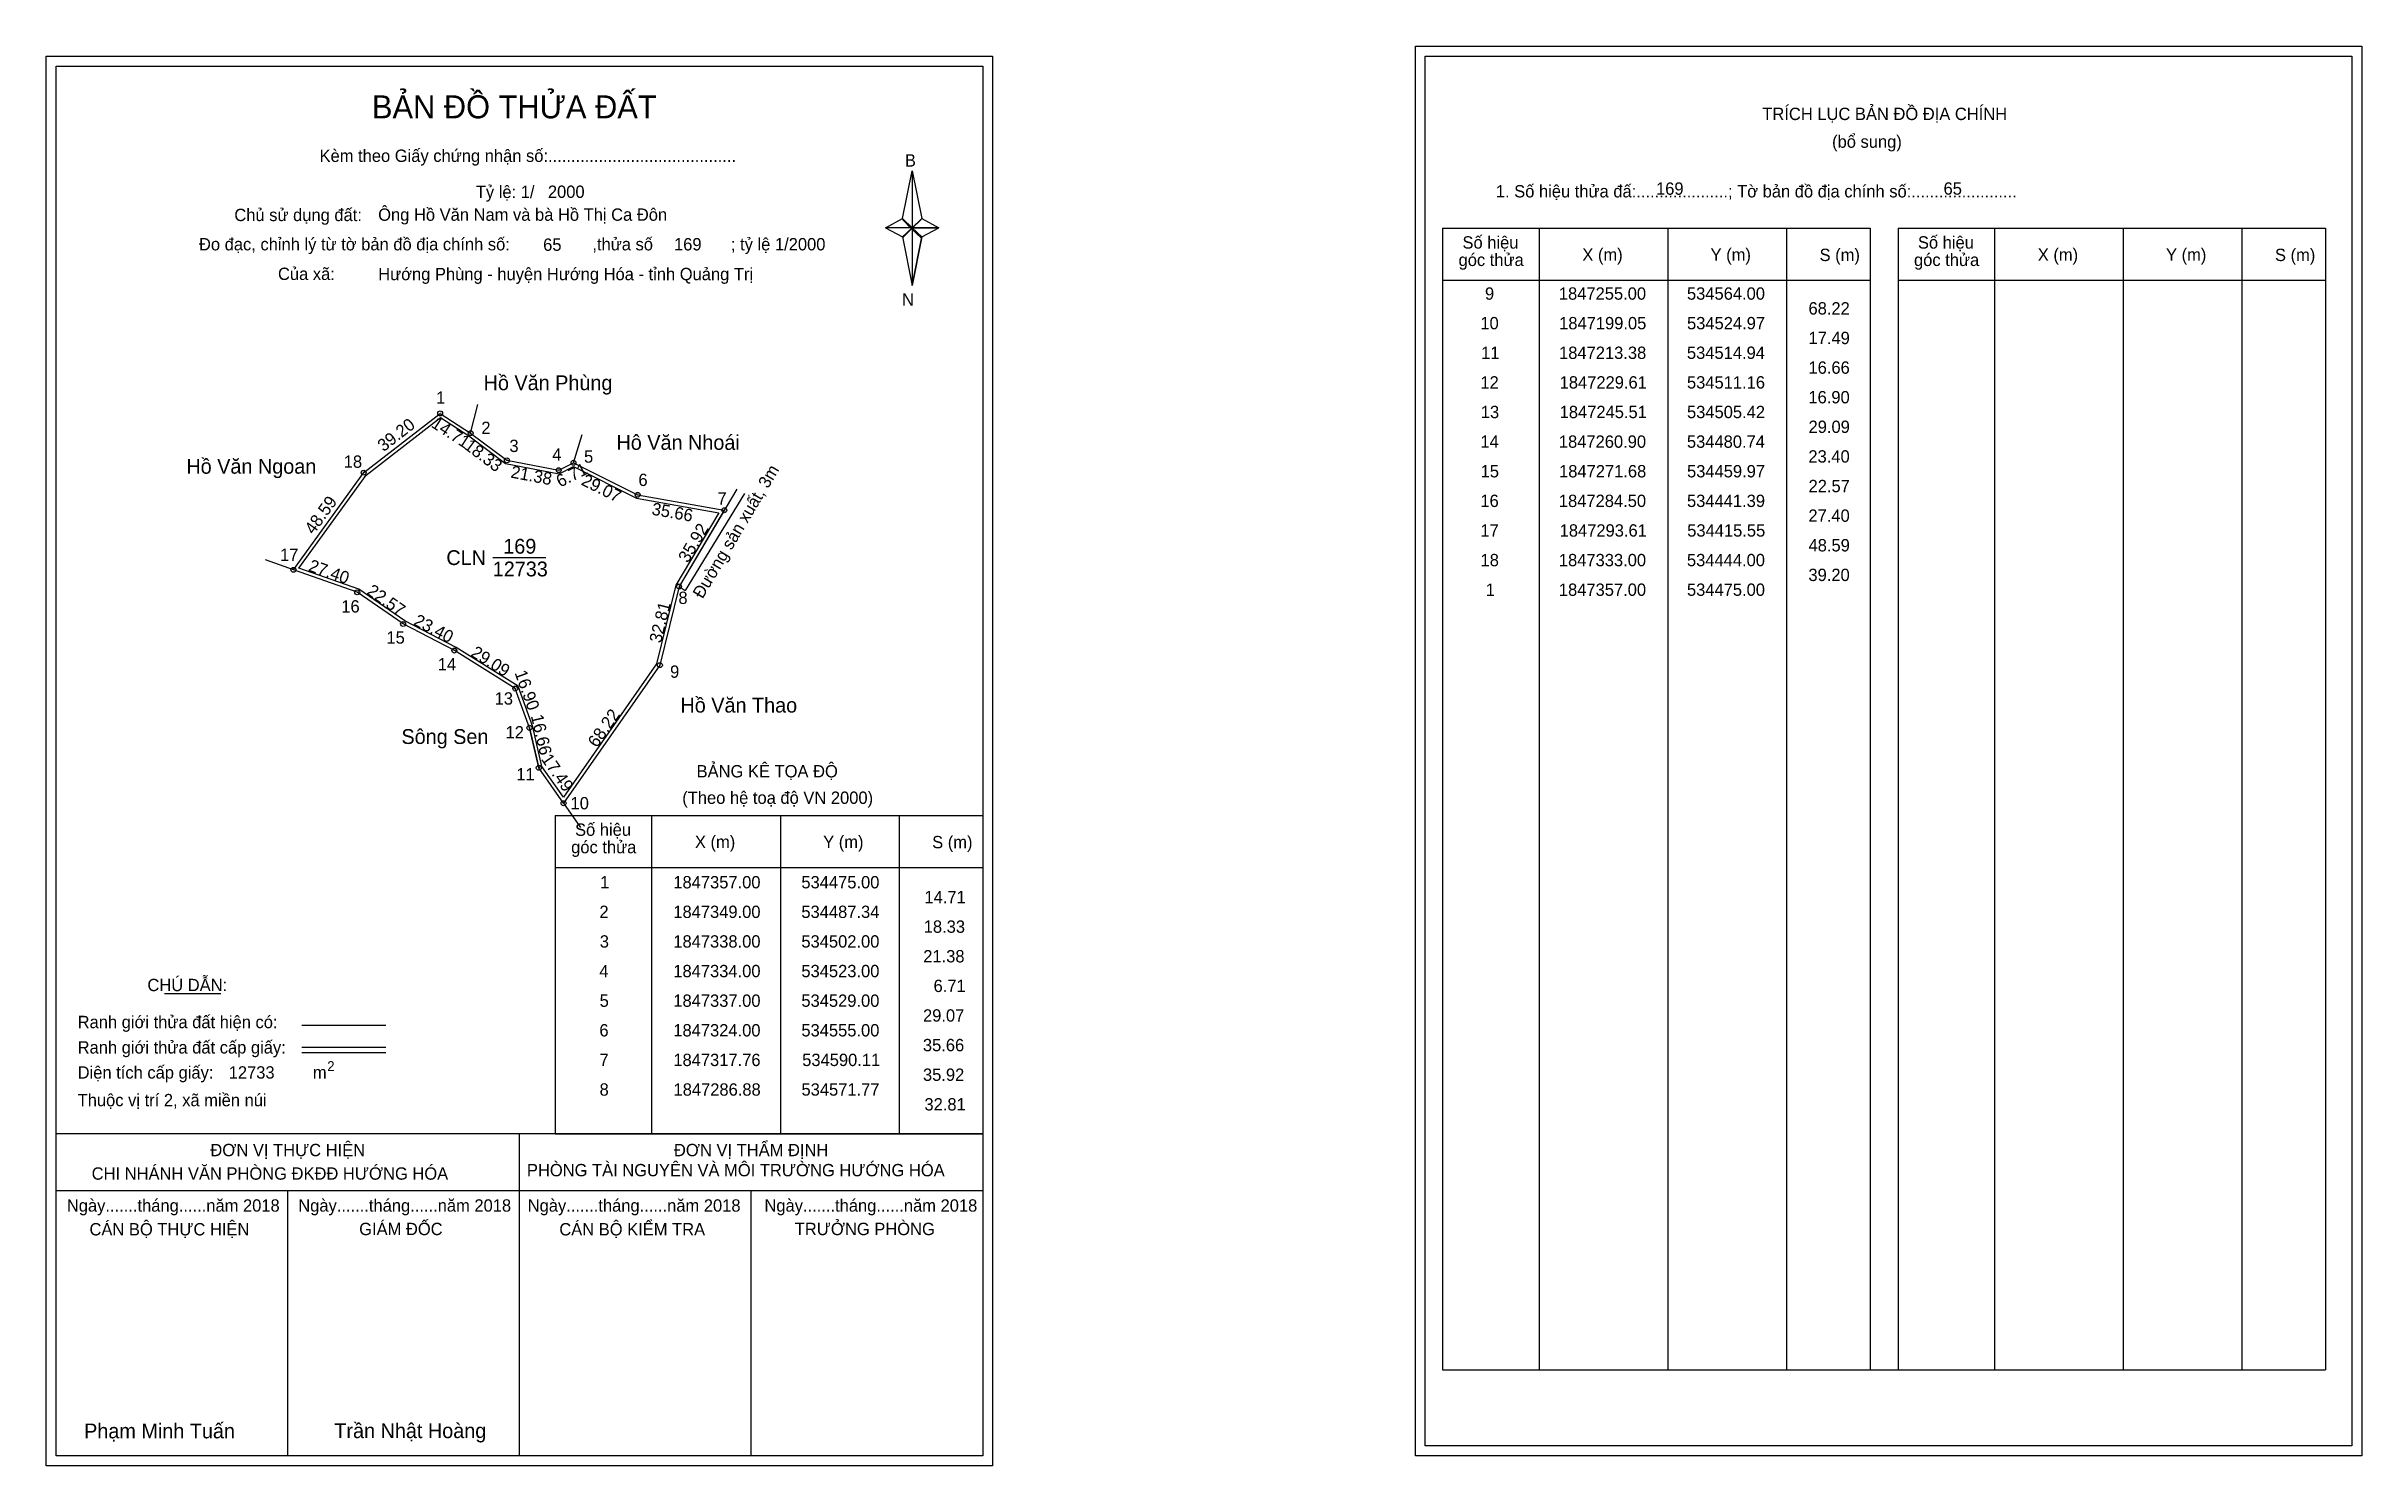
# Model space of a CAD drawing. Extents: x 534315 to 535253, y 1846931 to 1847506.
import ezdxf

# ---------------------------------------------------------------- set-up
doc = ezdxf.new("R2010")
doc.units = 0
for name, color, linetype in [('Level 1', 7, 'Continuous'), ('Level 10', 7, 'Continuous'), ('Level 11', 7, 'Continuous'), ('Level 13', 7, 'Continuous'), ('Level 27', 7, 'Continuous'), ('Level 3', 7, 'Continuous'), ('Level 4', 7, 'Continuous'), ('Level 49', 7, 'Continuous'), ('Level 53', 7, 'Continuous'), ('Level 55', 7, 'Continuous'), ('Level 6', 7, 'Continuous'), ('Level 60', 7, 'Continuous'), ('Level 63', 7, 'Continuous'), ('Level 9', 7, 'Continuous')]:
    doc.layers.add(name, color=color, linetype=linetype)

msp = doc.modelspace()

# ---------------------------------------------------------------- linework, layer by layer
at = {"layer": 'Level 1'}
for p, q in [((534874.07, 1847501.75), (534874.07, 1847501.75)), ((534319.42, 1847497.75), (534319.42, 1847497.75)), ((534662.27, 1847435.99), (534666.2, 1847455.27)), ((534666.2, 1847455.27), (534666.2, 1847432.22)), ((534666.2, 1847455.27), (534670.14, 1847435.99)), ((534655.38, 1847432.22), (534662.27, 1847435.99)), ((534662.27, 1847435.99), (534666.2, 1847432.22)), ((534665.91, 1847431.78), (534662.27, 1847435.55)), ((534669.84, 1847435.55), (534665.91, 1847431.78)), ((534665.91, 1847431.78), (534669.84, 1847435.55)), ((534670.14, 1847435.99), (534666.2, 1847432.22)), ((534666.2, 1847432.22), (534662.27, 1847428.54)), ((534665.91, 1847431.78), (534662.27, 1847428.1)), ((534662.27, 1847428.1), (534665.91, 1847431.78)), ((534662.27, 1847428.54), (534666.2, 1847408.82)), ((534669.84, 1847428.1), (534665.91, 1847431.78)), ((534666.2, 1847432.22), (534666.2, 1847408.82)), ((534666.2, 1847432.22), (534677.03, 1847432.22)), ((534666.2, 1847432.22), (534670.14, 1847428.54)), ((534670.14, 1847428.54), (534666.2, 1847408.82)), ((534670.14, 1847428.54), (534677.03, 1847432.22)), ((534881.14, 1847432.04), (535054.34, 1847432.04)), ((534920.32, 1846969.51), (534920.32, 1847432.04)), ((534972.46, 1846969.51), (534972.46, 1847432.04)), ((535020.41, 1847432.04), (535020.41, 1846969.51)), ((535054.34, 1847432.04), (535054.34, 1846969.51)), ((535065.65, 1847432.04), (535238.85, 1847432.04)), ((535104.83, 1846969.51), (535104.83, 1847432.04)), ((535156.97, 1846969.51), (535156.97, 1847432.04)), ((535204.92, 1847432.04), (535204.92, 1846969.51)), ((535238.85, 1847432.04), (535238.85, 1846969.51)), ((534881.14, 1847410.99), (535054.34, 1847410.99)), ((535065.65, 1847410.99), (535238.85, 1847410.99)), ((534521.61, 1847194.1), (534694.81, 1847194.1)), ((534560.79, 1847065.05), (534560.79, 1847194.1)), ((534612.94, 1847065.05), (534612.94, 1847194.1)), ((534660.88, 1847194.1), (534660.88, 1847065.05)), ((534521.61, 1847173.04), (534694.81, 1847173.04)), ((534363.26, 1847121.88), (534386.06, 1847121.88)), ((534418.99, 1847109.07), (534453.01, 1847109.07)), ((534418.99, 1847100.18), (534453.01, 1847100.18)), ((534418.99, 1847097.99), (534453.01, 1847097.99)), ((534533.08, 1847065.05), (534319.42, 1847065.05)), ((534694.81, 1847065.05), (534485.13, 1847065.05)), ((534507.12, 1846934.6), (534507.12, 1847065.05)), ((534521.61, 1847065.04), (534694.81, 1847065.04)), ((534694.82, 1847041.95), (534319.42, 1847041.95)), ((534413.27, 1846934.6), (534413.27, 1847041.95)), ((534600.97, 1846934.6), (534600.97, 1847041.95)), ((534881.14, 1846969.51), (535238.85, 1846969.51)), ((535249.47, 1846938.6), (535249.47, 1846938.6)), ((534694.81, 1846934.6), (534694.81, 1846934.6))]:
    msp.add_line(p, q, dxfattribs=at)
for points in [[(534662.27, 1847435.99), (534666.2, 1847455.27), (534666.2, 1847432.22)], [(534666.2, 1847432.22), (534670.14, 1847435.99), (534677.03, 1847432.22)], [(534655.38, 1847432.22), (534662.27, 1847428.54), (534666.2, 1847432.22)], [(534666.2, 1847432.22), (534666.2, 1847408.82), (534670.14, 1847428.54)]]:
    msp.add_lwpolyline(points, close=True, dxfattribs=at)
at = {"layer": 'Level 10'}
for p, q in [((534415.55, 1847293.61), (534444, 1847333)), ((534555, 1847324), (534590.11, 1847317.76)), ((534595.18, 1847326.3), (534571.77, 1847286.88)), ((534480.74, 1847260.9), (534459.97, 1847271.68)), ((534505.42, 1847245.51), (534480.74, 1847260.9)), ((534511.16, 1847229.61), (534514.94, 1847213.38)), ((534524.97, 1847199.05), (534514.94, 1847213.38))]:
    msp.add_line(p, q, dxfattribs=at)
for points in [[(534590.11, 1847317.76), (534571.77, 1847286.88), (534564, 1847255), (534524.97, 1847199.05), (534514.94, 1847213.38), (534511.16, 1847229.61), (534505.42, 1847245.51), (534480.74, 1847260.9), (534459.97, 1847271.68), (534441.39, 1847284.5), (534415.55, 1847293.61), (534444, 1847333), (534475, 1847357), (534487.34, 1847349), (534502, 1847338), (534523, 1847334), (534529, 1847337), (534555, 1847324)], [(534587.87, 1847316.74), (534570.46, 1847287.41), (534562.7, 1847255.59), (534524.97, 1847201.49), (534516.24, 1847213.96), (534512.5, 1847230.01), (534506.57, 1847246.44), (534481.43, 1847262.12), (534460.69, 1847272.88), (534442.03, 1847285.76), (534417.78, 1847294.31), (534445.02, 1847332.02), (534475.07, 1847355.29), (534486.54, 1847347.85), (534501.42, 1847336.69), (534523.2, 1847332.54), (534529, 1847335.43), (534554.56, 1847322.66)]]:
    msp.add_lwpolyline(points, close=True, dxfattribs=at)
at = {"layer": 'Level 11'}
for centre in [(534475, 1847357), (534487.34, 1847349), (534444, 1847333), (534502, 1847338), (534523, 1847334), (534529, 1847337), (534555, 1847324), (534590.11, 1847317.76), (534590.11, 1847317.76), (534415.55, 1847293.61), (534441.39, 1847284.5), (534571.77, 1847286.88), (534459.97, 1847271.68), (534480.74, 1847260.9), (534564, 1847255), (534505.42, 1847245.51), (534511.16, 1847229.61), (534514.94, 1847213.38), (534524.97, 1847199.05)]:
    msp.add_circle(centre, 1, dxfattribs=at)
at = {"layer": 'Level 27'}
for p, q in [((534487.34, 1847349), (534490.21, 1847360.65)), ((534529, 1847337), (534532.48, 1847348.48)), ((534415.55, 1847293.61), (534404.24, 1847297.61)), ((534571.77, 1847286.88), (534574.29, 1847285.23)), ((534524.97, 1847199.05), (534531.85, 1847189.22))]:
    msp.add_line(p, q, dxfattribs=at)
at = {"layer": 'Level 3'}
for p, q in [((534881.14, 1847432.04), (534881.14, 1846969.51)), ((535065.65, 1847432.04), (535065.65, 1846969.51)), ((534521.61, 1847194.1), (534521.61, 1847065.05))]:
    msp.add_line(p, q, dxfattribs=at)
at = {"layer": 'Level 6'}
msp.add_line((534598.23, 1847324.5), (534574.29, 1847285.23), dxfattribs=at)
at = {"layer": 'Level 63'}
for points in [[(534315.42, 1847501.75), (534698.82, 1847501.75), (534698.82, 1846930.6), (534315.42, 1846930.6)], [(534870.07, 1847505.75), (535253.47, 1847505.75), (535253.47, 1846934.6), (534870.07, 1846934.6)], [(534874.07, 1847501.75), (535249.47, 1847501.75), (535249.47, 1846938.6), (534874.07, 1846938.6)], [(534319.42, 1847497.75), (534694.82, 1847497.75), (534694.82, 1846934.6), (534319.42, 1846934.6)]]:
    msp.add_lwpolyline(points, close=True, dxfattribs=at)
at = {"layer": 'Level 9'}
msp.add_line((534496.28, 1847298.56), (534517.74, 1847298.56), dxfattribs=at)

# ---------------------------------------------------------------- texts
at = {"layer": 'Level 1'}
for s, height, p in [('BẢN ĐỒ THỬA ĐẤT', 9.3313, (534447.35, 1847476.56)), ('TRÍCH LỤC BẢN ĐỒ ĐỊA CHÍNH', 5, (535010.65, 1847475.87)), ('Kèm theo Giấy chứng nhận số:.........................................', 5, (534426.12, 1847458.9)), ('(bổ sung)', 5, (535038.91, 1847464.63)), ('B', 5, (534663.29, 1847457.02)), ('1. Số hiệu thửa đấ:....................; Tờ bản đồ địa chính số:.......................', 5, (534902.69, 1847444.51)), ('Chủ sử dụng đất:', 5, (534391.6, 1847434.92)), ('Đo đạc, chỉnh lý từ tờ bản đồ địa chính số:                  ,thửa số                 ; tỷ lệ 1/2000', 5, (534377.28, 1847423.06)), ('Số hiệu', 5, (534889.17, 1847423.78)), ('Số hiệu', 5, (535073.68, 1847423.78)), ('Của xã:', 5, (534409.28, 1847411.06)), ('góc thửa', 5, (534887.58, 1847416.72)), ('X (m)', 5, (534937.73, 1847418.83)), ('Y (m)', 5, (534989.68, 1847418.83)), ('S (m)', 5, (535033.84, 1847418.73)), ('góc thửa', 5, (535072.1, 1847416.72)), ('X (m)', 5, (535122.24, 1847418.83)), ('Y (m)', 5, (535174.2, 1847418.83)), ('S (m)', 5, (535218.35, 1847418.73)), ('N', 5, (534662.09, 1847400.68)), ('BẢNG KÊ TỌA ĐỘ', 5, (534578.88, 1847209.5)), ('(Theo hệ toạ độ VN 2000)', 5, (534573.07, 1847198.78)), ('Số hiệu', 5, (534529.64, 1847185.83)), ('góc thửa', 5, (534528.06, 1847178.77)), ('X (m)', 5, (534578.2, 1847180.88)), ('Y (m)', 5, (534630.16, 1847180.88)), ('S (m)', 5, (534674.32, 1847180.78)), ('CHÚ DẪN:', 5, (534356.38, 1847122.89)), ('Ranh giới thửa đất hiện có:', 5, (534328.12, 1847107.89)), ('Ranh giới thửa đất cấp giấy:', 5, (534328.12, 1847097.61)), ('Diện tích cấp giấy:', 5, (534328.12, 1847087.45)), ('m', 5, (534423.43, 1847087.49)), ('2', 4, (534429.22, 1847090.51)), ('Thuộc vị trí 2, xã miền núi', 5, (534328.12, 1847076.25)), ('ĐƠN VỊ THỰC HIỆN', 5, (534381.89, 1847056.01)), ('ĐƠN VỊ THẨM ĐỊNH', 5, (534569.69, 1847056.01)), ('CHI NHÁNH VĂN PHÒNG ĐKĐĐ HƯỚNG HÓA', 5, (534333.8, 1847046.49)), ('PHÒNG TÀI NGUYÊN VÀ MÔI TRƯỜNG HƯỚNG HÓA', 5, (534510.14, 1847047.87)), ('Ngày.......tháng......năm 2018', 5, (534323.75, 1847033.54)), ('Ngày.......tháng......năm 2018', 5, (534417.5, 1847033.54)), ('Ngày.......tháng......năm 2018', 5, (534510.45, 1847033.54)), ('Ngày.......tháng......năm 2018', 5, (534606.37, 1847033.54)), ('CÁN BỘ THỰC HIỆN', 5, (534332.92, 1847023.91)), ('GIÁM ĐỐC', 5, (534442.18, 1847024.03)), ('CÁN BỘ KIỂM TRA', 5, (534523.26, 1847023.91)), ('TRƯỞNG PHÒNG', 5, (534618.64, 1847024.03)), ('Phạm Minh Tuấn', 6, (534330.74, 1846941.68)), ('Trần Nhật Hoàng', 6, (534432.12, 1846941.78))]:
    msp.add_text(s, height=height, dxfattribs=at).set_placement(p)
at = {"layer": 'Level 11'}
msp.add_text('Tỷ lệ: 1/', height=5, dxfattribs=at).set_placement((534489.44, 1847444.28))
at = {"layer": 'Level 13'}
for s, p in [('169', (534500.55, 1847300.16)), ('CLN', (534477.49, 1847295.56)), ('12733', (534496.29, 1847290.96))]:
    msp.add_text(s, height=6, dxfattribs=at).set_placement(p)
at = {"layer": 'Level 4'}
msp.add_text('Đường sản xuất, 3m', height=5, rotation=59.29342, dxfattribs=at).set_placement((534581.26, 1847281.6))
at = {"layer": 'Level 49'}
for s, rotation, p in [('39.20', 37.74681, (534452.05, 1847341.26)), ('14.71', 327.04473, (534470.99, 1847351.74)), ('18.33', 323.1176, (534484.31, 1847343.02)), ('21.38', 349.2157, (534503.31, 1847331.03)), ('6.71', 26.56505, (534523.58, 1847326.91)), ('29.07', 333.43495, (534531.76, 1847328.24)), ('48.59', 54.16075, (534423.71, 1847307.63)), ('35.66', 349.92221, (534560.41, 1847316.01)), ('35.92', 59.29342, (534575.4, 1847296.12)), ('27.40', 340.5706, (534421.29, 1847293.29)), ('22.57', 325.39474, (534444.88, 1847284.03)), ('23.40', 332.56988, (534463.83, 1847271.48)), ('32.81', 76.30256, (534564.47, 1847263.68)), ('29.09', 328.05308, (534487.01, 1847258.88)), ('16.90', 289.8499, (534505.05, 1847251.93)), ('16.66', 283.11058, (534511.7, 1847234.43)), ('68.22', 55.10087, (534538.51, 1847221.25)), ('17.49', 304.98934, (534515.68, 1847216.91))]:
    msp.add_text(s, height=5, rotation=rotation, dxfattribs=at).set_placement(p)
at = {"layer": 'Level 53'}
for s, p in [('9', (534898.28, 1847403.07)), ('1847255.00', (534928.22, 1847403.07)), ('534564.00', (534980.11, 1847403.07)), ('68.22', (535029.36, 1847397.07)), ('10', (534896.41, 1847391.07)), ('1847199.05', (534928.33, 1847391.07)), ('534524.97', (534980.14, 1847391.07)), ('17.49', (535029.37, 1847385.07)), ('11', (534896.73, 1847379.07)), ('1847213.38', (534928.3, 1847379.07)), ('534514.94', (534980.1, 1847379.07)), ('12', (534896.43, 1847367.07)), ('1847229.61', (534928.54, 1847367.07)), ('534511.16', (534980.12, 1847367.07)), ('16.66', (535029.34, 1847373.07)), ('13', (534896.59, 1847355.07)), ('1847245.51', (534928.54, 1847355.07)), ('534505.42', (534980.13, 1847355.07)), ('16.90', (535029.32, 1847361.07)), ('29.09', (535029.37, 1847349.07)), ('14', (534896.41, 1847343.07)), ('1847260.90', (534928.22, 1847343.07)), ('534480.74', (534980.1, 1847343.07)), ('23.40', (535029.32, 1847337.07)), ('15', (534896.52, 1847331.07)), ('1847271.68', (534928.3, 1847331.07)), ('534459.97', (534980.14, 1847331.07)), ('16', (534896.42, 1847319.07)), ('1847284.50', (534928.22, 1847319.07)), ('534441.39', (534980.13, 1847319.07)), ('22.57', (535029.38, 1847325.07)), ('27.40', (535029.32, 1847313.07)), ('17', (534896.45, 1847307.07)), ('1847293.61', (534928.54, 1847307.07)), ('534415.55', (534980.22, 1847307.07)), ('48.59', (535029.37, 1847301.07)), ('18', (534896.49, 1847295.07)), ('1847333.00', (534928.22, 1847295.07)), ('534444.00', (534980.11, 1847295.07)), ('39.20', (535029.32, 1847289.07)), ('1', (534898.58, 1847283.07)), ('1847357.00', (534928.22, 1847283.07)), ('534475.00', (534980.11, 1847283.07)), ('1', (534539.81, 1847164.54)), ('1847357.00', (534569.45, 1847164.54)), ('534475.00', (534621.33, 1847164.54)), ('14.71', (534671.19, 1847158.54)), ('2', (534539.51, 1847152.54)), ('1847349.00', (534569.45, 1847152.54)), ('534487.34', (534621.33, 1847152.54)), ('3', (534539.66, 1847140.54)), ('1847338.00', (534569.45, 1847140.54)), ('534502.00', (534621.33, 1847140.54)), ('18.33', (534670.9, 1847146.54)), ('21.38', (534670.7, 1847134.54)), ('4', (534539.48, 1847128.54)), ('1847334.00', (534569.45, 1847128.54)), ('534523.00', (534621.33, 1847128.54)), ('6.71', (534674.88, 1847122.54)), ('5', (534539.6, 1847116.54)), ('1847337.00', (534569.45, 1847116.54)), ('534529.00', (534621.33, 1847116.54)), ('6', (534539.5, 1847104.54)), ('1847324.00', (534569.45, 1847104.54)), ('534555.00', (534621.33, 1847104.54)), ('29.07', (534670.61, 1847110.54)), ('7', (534539.52, 1847092.54)), ('1847317.76', (534569.46, 1847092.54)), ('534590.11', (534621.66, 1847092.54)), ('35.66', (534670.56, 1847098.54)), ('35.92', (534670.59, 1847086.54)), ('8', (534539.57, 1847080.54)), ('1847286.88', (534569.53, 1847080.54)), ('534571.77', (534621.37, 1847080.54)), ('32.81', (534671.19, 1847074.54))]:
    msp.add_text(s, height=5, dxfattribs=at).set_placement(p)
at = {"layer": 'Level 55'}
for s, height, p in [('167', 0.22, (534474.76, 1847356.78)), ('1', 0.8, (534474.78, 1847357)), ('2', 0.8, (534487.07, 1847349)), ('167', 0.22, (534487.1, 1847348.78)), ('168', 0.22, (534487.11, 1847348.78)), ('18', 0.8, (534443.44, 1847333)), ('167', 0.22, (534443.76, 1847332.78)), ('3', 0.8, (534501.75, 1847338)), ('168', 0.22, (534501.77, 1847337.78)), ('4', 0.8, (534522.72, 1847334)), ('168', 0.22, (534522.77, 1847333.78)), ('5', 0.8, (534528.74, 1847337)), ('168', 0.22, (534528.77, 1847336.78)), ('0', 0.22, (534528.92, 1847336.78)), ('0', 0.22, (534528.92, 1847336.78)), ('6', 0.8, (534554.73, 1847324)), ('0', 0.22, (534554.92, 1847323.78)), ('0', 0.22, (534554.92, 1847323.78)), ('7', 0.8, (534589.84, 1847317.76)), ('0', 0.22, (534590.03, 1847317.54)), ('0', 0.22, (534590.03, 1847317.54)), ('0', 0.22, (534590.03, 1847317.54)), ('0', 0.22, (534590.03, 1847317.54)), ('17', 0.8, (534414.99, 1847293.61)), ('167', 0.22, (534415.32, 1847293.39)), ('0', 0.22, (534415.48, 1847293.39)), ('16', 0.8, (534440.82, 1847284.5)), ('8', 0.8, (534571.51, 1847286.88)), ('170', 0.22, (534571.53, 1847286.66)), ('0', 0.22, (534571.69, 1847286.66)), ('0', 0.22, (534571.69, 1847286.66)), ('0', 0.22, (534441.31, 1847284.28)), ('15', 0.8, (534459.42, 1847271.68)), ('0', 0.22, (534459.89, 1847271.46)), ('14', 0.8, (534480.17, 1847260.9)), ('0', 0.22, (534480.66, 1847260.68)), ('9', 0.8, (534563.73, 1847255)), ('170', 0.22, (534563.76, 1847254.78)), ('13', 0.8, (534504.88, 1847245.51)), ('0', 0.22, (534505.34, 1847245.29)), ('12', 0.8, (534510.59, 1847229.61)), ('0', 0.22, (534511.08, 1847229.39)), ('11', 0.8, (534514.42, 1847213.38)), ('0', 0.22, (534514.86, 1847213.16)), ('10', 0.8, (534524.4, 1847199.05)), ('170', 0.22, (534524.73, 1847198.83)), ('0', 0.22, (534524.89, 1847198.83))]:
    msp.add_text(s, height=height, dxfattribs=at).set_placement(p)
at = {"layer": 'Level 6'}
for s, p in [('2000', (534518.63, 1847444.32)), ('169', (534967.58, 1847445.59)), ('65', (535084.07, 1847445.63)), ('Ông Hồ Văn Nam và bà Hồ Thị Ca Đôn', (534449.87, 1847435.05)), ('65', (534516.71, 1847422.88)), ('169', (534569.73, 1847423.04)), ('Hướng Phùng - huyện Hướng Hóa - tỉnh Quảng Trị', (534449.89, 1847410.97)), ('12733', (534389.31, 1847087.46))]:
    msp.add_text(s, height=5, dxfattribs=at).set_placement(p)
at = {"layer": 'Level 60'}
for s, p in [('Hồ Văn Phùng', (534492.6, 1847366.4)), ('Hô Văn Nhoái', (534546.42, 1847342.24)), ('Hồ Văn Ngoan', (534372.17, 1847332.56)), ('Hồ Văn Thao', (534572.34, 1847235.78)), ('Sông Sen', (534459.3, 1847223.05))]:
    msp.add_text(s, height=6, dxfattribs=at).set_placement(p)
at = {"layer": 'Level 9'}
for s, p in [('1', (534473.34, 1847360.89)), ('2', (534491.67, 1847348.65)), ('3', (534503.05, 1847341.35)), ('4', (534520.4, 1847337.84)), ('5', (534533.27, 1847337.03)), ('18', (534435.92, 1847334.95)), ('6', (534555.31, 1847327.58)), ('7', (534587.34, 1847320.04)), ('17', (534410.11, 1847297.22)), ('8', (534571.51, 1847279.78)), ('16', (534434.93, 1847276.3)), ('15', (534453.22, 1847263.7)), ('14', (534474, 1847252.84)), ('9', (534568.14, 1847249.87)), ('13', (534497.06, 1847238.99)), ('12', (534501.48, 1847225.29)), ('11', (534505.85, 1847208.27)), ('10', (534527.81, 1847196.56))]:
    msp.add_text(s, height=5, dxfattribs=at).set_placement(p)

doc.saveas('drawing.dxf')
